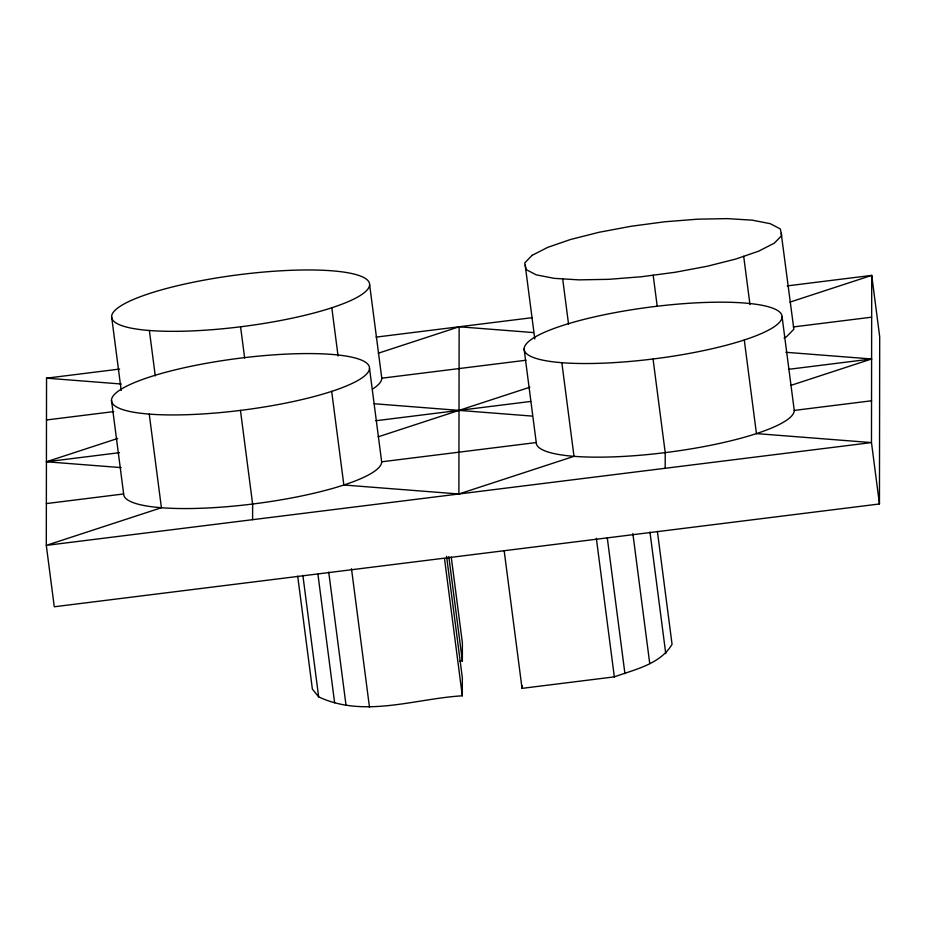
<?xml version="1.0" encoding="UTF-8"?>
<svg xmlns="http://www.w3.org/2000/svg" width="926" height="926" viewBox="0 0 926 926"><rect width="100%" height="100%" fill="white"/><g stroke="black" fill="none" stroke-linecap="round" stroke-linejoin="round"><path stroke-width="1.39" d="M119.604 369.069L46.543 378.167L46.3 545.379L54.275 606.773L879.457 503.975L879.7 336.775L871.725 275.381L787.204 285.902M252.601 519.683L252.624 504.022L240.459 410.392M331.682 391.374L343.847 485.004L458.891 493.986L459.134 326.774L533.445 332.573M297.709 576.18L312.386 689.118L318.648 696.861C364.196 718.333 415.091 698.609 462.317 695.808L462.34 677.786L446.563 556.283M459.747 661.257L462.363 660.933L462.387 642.91L451.251 557.139M657.391 531.385L672.056 644.311C660.261 664.278 634.796 669.463 614.332 676.871L522.044 688.365L522.056 685.599M665.192 468.278L665.215 452.617L653.05 358.999M784.067 338.013L786.475 336.786L793.848 329.216L781.22 233.306M121.202 467.618L46.416 461.773L117.683 438.461M378.283 353.223L459.134 326.774M378.155 436.829L529.869 387.207M789.971 302.119L871.725 275.381L871.482 442.582L879.457 503.975M458.891 493.986L574.004 456.333L561.851 362.703M790.758 385.424L871.609 358.975L785.861 352.285M376.037 337.122L532.195 317.676M46.485 419.976L113.759 411.595M372.53 389.07A130.045 25.928 -7.4 0 0 381.778 378.202L525.98 360.237M793.374 326.936L871.667 317.178M46.416 461.773L119.489 452.675M375.921 420.728L530.644 401.456M788.512 369.335L871.609 358.975M46.358 503.582L123.656 493.952A130.045 25.928 -7.4 0 0 252.624 504.022A130.045 25.928 -7.4 0 0 381.662 461.808L536.247 442.547A130.045 25.928 -7.4 0 0 665.215 452.617A130.045 25.928 -7.4 0 0 794.253 410.415L871.551 400.784M46.543 378.167L121.318 384.012M374.162 403.748L532.357 416.11M782.088 316.785A130.045 25.928 -7.4 0 1 588.554 363.524A130.045 25.928 -7.4 0 1 588.623 318.255A130.045 25.928 -7.4 0 1 782.088 316.785L794.253 410.415M743.694 256.317L749.956 304.55M744.284 339.981L756.438 433.6L871.482 442.582L46.3 545.379L161.413 507.726L149.248 414.096M653.177 275.196L657.228 306.402M649.971 532.114L665.759 653.617M632.852 533.526L649.751 663.606M607.294 537.902L624.934 673.7M562.672 278.865L568.564 324.262M596.332 538.214L614.332 676.871M525.204 265.195L534.788 338.962M524.093 348.928L536.247 442.547M504.219 551.132L522.044 688.365M448.809 556.584L462.363 660.933M444.492 558.575L462.317 695.808M369.613 284.583A130.045 25.928 -7.4 0 1 176.079 331.323A130.045 25.928 -7.4 0 1 176.148 286.041A130.045 25.928 -7.4 0 1 369.613 284.583L381.778 378.202M369.497 368.189A130.045 25.928 -7.4 0 1 175.963 414.929A130.045 25.928 -7.4 0 1 176.033 369.648A130.045 25.928 -7.4 0 1 369.497 368.189L381.662 461.808M331.809 307.768L338.071 356.001M351.486 568.714L369.497 707.371M328.742 572.152L346.011 705.091M317.931 574.201L334.633 702.857M302.871 575.359L318.648 696.861M240.575 326.785L244.638 358.003M149.375 330.501L155.267 375.887M111.618 316.715L121.202 390.483M111.502 400.321L123.656 493.952M532.103 255.344L524.729 262.915L526.107 269.559L536.154 274.825L554.165 278.344L578.935 279.872L608.764 279.328L641.625 276.724L675.274 272.256L707.418 266.213L735.869 259.014L758.683 251.154L774.31 243.168L781.694 235.586L780.305 228.942L770.27 223.687L752.248 220.168L727.489 218.629L697.66 219.173L664.799 221.777L631.15 226.257L599.006 232.287L570.555 239.487L547.741 247.346L532.103 255.344"/></g></svg>
